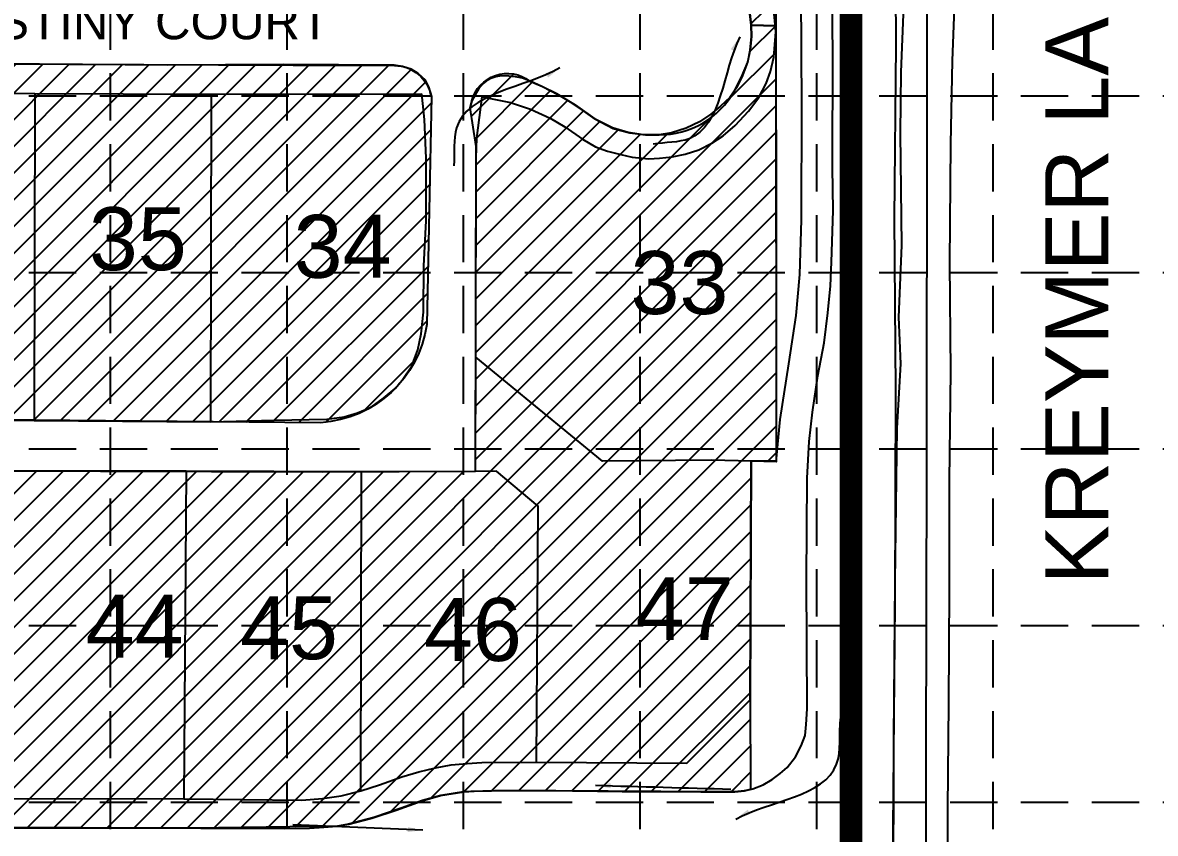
# Model space of a CAD drawing. Header units: inches. Extents: x -1048 to 3444, y -297 to 2513.
# Drawn here: x 1863.7 to 2313.3, y 675.3 to 997.1 of the extents above; entities that cross this region are included whole.
import ezdxf

# ---------------------------------------------------------------- set-up
doc = ezdxf.new("R2010")
doc.units = ezdxf.units.IN
doc.header["$MEASUREMENT"] = 0
doc.linetypes.add('ACAD_ISO02W100', pattern=[15, 12, -3])
doc.linetypes.add('HIDDEN', pattern=[0.375, 0.25, -0.125])
for name, color, linetype in [('1 LIMITS OF DISTURBANCE', 1, 'ACAD_ISO02W100'), ('1 SODDED LOT', 2, 'Continuous'), ('Flow Direction', 5, 'Continuous'), ('GRID', 254, 'HIDDEN'), ('Misc', 1, 'Continuous'), ('Parcel', 3, 'Continuous'), ('ParcelID', 6, 'Continuous'), ('Street Edges', 30, 'Continuous'), ('Street name', 1, 'Continuous')]:
    doc.layers.add(name, color=color, linetype=linetype)
doc.styles.get("Standard").update_dxf_attribs({"font": 'ARIAL.TTF', "height": 6})
doc.dimstyles.get("Standard").update_dxf_attribs({"dimtxt": 0.18, "dimasz": 6, "dimexe": 0.18, "dimexo": 0.0625, "dimgap": 0.09, "dimtad": 0, "dimtih": 1, "dimtoh": 1, "dimdec": 4, "dimzin": 0, "dimdsep": 46, "dimtxsty": 'Standard', "dimcen": 0.09, "dimadec": 0, "dimazin": 0, "dimtfac": 1, "dimtdec": 4, "dimtofl": 0, "dimtmove": 0, "dimatfit": 3, "dimfxl": 0, "dimtolj": 1, "dimtzin": 0, "dimarcsym": 0})

msp = doc.modelspace()

# ---------------------------------------------------------------- hatches: boundary and pattern name
at = {"layer": '1 SODDED LOT'}
h = msp.add_hatch(dxfattribs=at)
h.set_pattern_fill('ANSI31', color=256, scale=60, style=0)
h.set_pattern_definition([(45, (0, 0), (-5.303300858899106, 5.303300858899107), [])])
edge = h.paths.add_edge_path()
edge.add_line((656.0637908414428, 683.3058923743238), (731.9306908349645, 683.6650475024617))
edge.add_arc((731.9075393678228, 703.7052198284186), 20.04018569885226, 270.0661910858384, 359.48992122587)
edge.add_line((751.9469309247652, 703.526813348637), (753.390448052909, 825.4757571303107))
edge.add_line((753.390448052909, 825.4757571303107), (583.5937517564435, 830.0322103635544))
edge.add_line((583.5937517564435, 830.0322103635544), (577.7614472497698, 828.5234527893526))
edge.add_line((577.7614472497698, 828.5234527893526), (566.2416293362348, 826.4475413668379))
edge.add_arc((568.0483286923327, 810.9266795102446), 15.62566207668574, 96.6396096051316, 168.2044832728579)
edge.add_arc((497.9879998657635, 829.1759214855794), 56.7962944932671, 314.1913785358706, 344.6288261930326, ccw=False)
edge.add_line((537.5782669728505, 788.4520977633965), (529.8950550831814, 775.6026184309858))
edge.add_line((529.8950550831814, 775.6026184309858), (529.1114724274539, 773.4306018263414))
edge.add_arc((617.1169586128914, 735.6489500380762), 95.77274565650161, 156.7656593797137, 208.0295755645155)
edge.add_arc((85.70671890976934, 485.7397155468067), 491.6086488101967, 22.30025317059369, 24.63278959228529, ccw=False)
edge.add_arc((557.6236321425891, 683.7000902360369), 20.5402261959267, 213.7597187666038, 291.2762185167073)
edge.add_arc((570.9797341909772, 655.3779001816521), 10.91563047546204, 88.60072613105172, 122.7356841127174, ccw=False)
edge.add_line((571.2462885227687, 666.2902756088924), (586.3763524017359, 671.1495493675866))
edge.add_line((586.3763524017359, 671.1495493675866), (609.1289541982787, 677.1606044923865))
edge.add_line((609.1289541982787, 677.1606044923865), (628.73777648545, 680.5500239192161))
edge.add_line((628.73777648545, 680.5500239192161), (648.786054636339, 682.7529896503092))
edge.add_line((648.786054636339, 682.7529896503092), (656.0637908414428, 683.3058923743238))
h.paths.add_polyline_path([(1838.700703709486, 1508.029251489832), (1838.999046101217, 1662.240138675219), (1923.016795220861, 1661.758498624225), (1953.077022557229, 1661.543215682673), (1961.223436491748, 1661.563989464063), (1973.953634722604, 1661.017320284769), (1980.019806056107, 1660.008360428594), (1978.818571599733, 1507.605497376186)])
edge = h.paths.add_edge_path()
edge.add_line((869.2444708162457, 959.0151663957404), (869.1257950061299, 839.9710121449243))
edge.add_line((869.1257950061299, 839.9710121449243), (1016.728145144869, 839.2581668175599))
edge.add_line((1016.728145144869, 839.2581668175599), (1167.515141915614, 838.4943037344756))
edge.add_line((1167.515141915614, 838.4943037344756), (1311.825960059476, 837.9425292538499))
edge.add_line((1311.825960059476, 837.9425292538499), (1432.075092415462, 837.5169064870906))
edge.add_line((1432.075092415462, 837.5169064870906), (1481.993504488672, 836.9135853866574))
edge.add_line((1481.993504488672, 836.9135853866574), (1499.800013666068, 837.1140812882995))
edge.add_line((1499.800013666068, 837.1140812882995), (1508.712186846578, 837.2532078011336))
edge.add_arc((1507.701210684496, 902.0143698133515), 64.7690526252549, 270.8943626207775, 288.5488823178813)
edge.add_arc((1521.846671387459, 852.8687682741675), 13.85609915251788, 297.7820366515652, 364.3735731690281)
edge.add_line((1535.662422018308, 853.9254225367367), (1535.923809071301, 962.2387269929523))
edge.add_arc((1515.145402506854, 961.2832063282426), 20.80036535972667, 2.632962160070083, 83.91306644764995)
edge.add_line((1517.351017240208, 981.966302391118), (1404.610113313849, 982.7739624722362))
edge.add_line((1404.610113313849, 982.7739624722362), (1350.147530643224, 981.9620009631999))
edge.add_line((1350.147530643224, 981.9620009631999), (1306.347782186755, 978.4785001408181))
edge.add_line((1306.347782186755, 978.4785001408181), (1249.255571659503, 972.6000982324113))
edge.add_line((1249.255571659503, 972.6000982324113), (1224.505604739832, 970.9532930281157))
edge.add_line((1224.505604739832, 970.9532930281157), (1205.369226775665, 970.1486157404561))
edge.add_line((1205.369226775665, 970.1486157404561), (1175.775204191506, 969.6876436980338))
edge.add_line((1175.775204191506, 969.6876436980338), (1071.436922271161, 969.5349289038904))
edge.add_line((1071.436922271161, 969.5349289038904), (869.5721653611035, 970.4414442603975))
edge.add_line((869.5721653611035, 970.4414442603975), (869.2444708162457, 959.0151663957404))
edge = h.paths.add_edge_path()
edge.add_line((1448.518193391323, 821.5470162092552), (1123.968337119426, 823.2987480486727))
edge.add_line((1123.968337119426, 823.2987480486727), (881.4137412742148, 824.3278047402036))
edge.add_line((881.4137412742148, 824.3278047402036), (842.9042397766734, 823.8790670870249))
edge.add_line((842.9042397766734, 823.8790670870249), (791.8789581467099, 822.5520201620493))
edge.add_line((791.8789581467099, 822.5520201620493), (779.8144656469085, 822.9858720540224))
edge.add_line((779.8144656469085, 822.9858720540224), (779.3527787296243, 727.4321047775975))
edge.add_line((779.3527787296243, 727.4321047775975), (778.7818097931358, 716.1922056691856))
edge.add_line((778.7818097931358, 716.1922056691856), (778.9343831390815, 705.0636148225612))
edge.add_arc((801.7332126716998, 705.376187524117), 22.80097212294124, 180.7854778069465, 277.1618384650422)
edge.add_line((804.575864892764, 682.7531095261693), (989.1163364081767, 682.847261436933))
edge.add_line((989.1163364081767, 682.847261436933), (1277.718909636338, 680.9707952394047))
edge.add_line((1277.718909636338, 680.9707952394047), (1402.580847868501, 679.96196231061))
edge.add_line((1402.580847868501, 679.96196231061), (1448.143309509713, 679.8835070859886))
edge.add_line((1448.143309509713, 679.8835070859886), (1448.518193391323, 821.5470162092552))
h.paths.add_polyline_path([(620.3153338560896, 1219.688531170816), (754.6868600682319, 1218.335118608157), (753.4792974848351, 994.8057528221734), (612.0083598441161, 994.7788789735569)])
edge = h.paths.add_edge_path()
edge.add_line((1297.625537133647, 507.9275162178274), (1297.970793384389, 653.1433983708166))
edge.add_line((1297.970793384389, 653.1433983708166), (1699.45468154266, 651.8638928016208))
edge.add_line((1699.45468154266, 651.8638928016208), (1909.242660322807, 650.2514919691512))
edge.add_line((1909.242660322807, 650.2514919691512), (1967.383545734374, 650.0725102586212))
edge.add_arc((1966.958168123896, 511.8917384123229), 138.1814265889242, 70.33335865548742, 89.82362043238538, ccw=False)
edge.add_arc((2055.448009221584, 759.4884106441675), 124.7530977280195, 250.3333586554874, 271.7737141513172)
edge.add_line((2059.309392996216, 634.7950864119466), (2147.405355891035, 634.3135662368131))
edge.add_line((2147.405355891035, 634.3135662368131), (2155.994517648256, 634.2456671393938))
edge.add_line((2155.994517648256, 634.2456671393938), (2160.486636726821, 633.7191371045838))
edge.add_line((2160.486636726821, 633.7191371045838), (2162.347461308435, 598.3026251868614))
edge.add_line((2162.347461308435, 598.3026251868614), (2161.675020146653, 351.3542284075229))
edge.add_line((2161.675020146653, 351.3542284075229), (2151.473680015364, 350.1651374428657))
edge.add_line((2151.473680015364, 350.1651374428657), (2150.21533902362, 353.853047761143))
edge.add_arc((2112.119805515379, 340.1888697692105), 40.4719586068269, 19.73199091280025, 105.9751595761896)
edge.add_line((2100.981089690004, 379.0978461529994), (2090.784184750319, 374.4972010365364))
edge.add_line((2090.784184750319, 374.4972010365364), (2083.746362108426, 369.4852124836989))
edge.add_line((2083.746362108426, 369.4852124836989), (2073.459141791891, 363.5211557475477))
edge.add_line((2073.459141791891, 363.5211557475477), (2062.147543727651, 358.6539983881767))
edge.add_line((2062.147543727651, 358.6539983881767), (2058.293527510659, 357.419911666886))
edge.add_arc((2054.160056440009, 371.9459178820669), 15.10266332986923, 175.732871820476, 285.8840532119411, ccw=False)
edge.add_line((2039.099257899565, 373.0696558317377), (2037.970529184191, 382.1705535576584))
edge.add_line((2037.970529184191, 382.1705535576584), (2037.565081047398, 396.0955379515972))
edge.add_line((2037.565081047398, 396.0955379515972), (2038.086257382498, 504.3333488220851))
edge.add_line((2038.086257382498, 504.3333488220851), (1314.996281849035, 507.6944352368228))
edge.add_line((1314.996281849035, 507.6944352368228), (1297.625537133647, 507.9275162178274))
h.paths.add_polyline_path([(1027.749334576272, 512.8351140511513), (1028.073709614371, 654.637425317278), (1098.004298480726, 654.2886923374399), (1097.232520046129, 508.7692139916699), (1027.698577802796, 509.1990958772203)])
h.paths.add_polyline_path([(677.2973257398226, 510.7931133939792), (677.9022059860254, 656.3226895180751), (748.2418792953322, 655.9330224578007), (747.6943121928034, 510.5674083041267)])
h.paths.add_polyline_path([(676.3388147196001, 372.4395671569137), (676.7477063281349, 498.907908428042), (809.0030263203862, 498.2198774037015), (817.2526066682967, 498.2519265674537), (817.0748822047481, 359.8890511678692), (676.4900382246233, 360.7507752618567)])
h.paths.add_polyline_path([(1586.989337998986, 367.6150573976247), (1587.6754841783, 494.423930729462), (1656.97639980191, 493.988971748664), (1656.576819340964, 355.6966115608566), (1587.019006951516, 355.8512866778865)], flags=17)
edge = h.paths.add_edge_path()
edge.add_line((1446.725039916382, 356.5108507112336), (1236.296120853951, 357.9876366884155))
edge.add_arc((1231.956358623591, 379.1284494167178), 21.58164727330162, 187.979894769891, 281.60045927441627, ccw=False)
edge.add_line((1210.583689808496, 376.132364179367), (1210.796909578761, 474.3274056402415))
edge.add_arc((1225.97362665009, 478.7358901580377), 15.8040335613036, 96.08275667677111, 196.1973562356139, ccw=False)
edge.add_line((1224.298955113649, 494.4509451070935), (1232.138321559876, 495.2382968072206))
edge.add_line((1232.138321559876, 495.2382968072206), (1245.790034150557, 495.80877897353))
edge.add_line((1245.790034150557, 495.80877897353), (1302.488435475505, 495.9603725758061))
edge.add_line((1302.488435475505, 495.9603725758061), (1447.285237673261, 494.9369853073013))
edge.add_line((1447.285237673261, 494.9369853073013), (1446.725039916382, 356.5108507112336))
edge = h.paths.add_edge_path()
edge.add_line((2043.489656822871, 819.0499667874501), (2043.724281213485, 948.0064091000095))
edge.add_line((2043.724281213485, 948.0064091000095), (2041.287832121587, 963.3051708497669))
edge.add_line((2041.287832121587, 963.3051708497669), (2042.013743512578, 966.0924256256358))
edge.add_arc((2056.060333859992, 962.4341378989252), 14.5151565434017, 52.02435994356989, 165.4021964118043, ccw=False)
edge.add_line((2064.991892708224, 973.8760357318915), (2069.985422594087, 971.8289791340349))
edge.add_line((2069.985422594087, 971.8289791340349), (2076.335790537401, 968.4952667245079))
edge.add_line((2076.335790537401, 968.4952667245079), (2082.955231362639, 964.4625511236882))
edge.add_line((2082.955231362639, 964.4625511236882), (2090.881924252244, 958.9060088479118))
edge.add_line((2090.881924252244, 958.9060088479118), (2098.15488091857, 955.144473597019))
edge.add_line((2098.15488091857, 955.144473597019), (2104.743344272016, 953.3491915628083))
edge.add_line((2104.743344272016, 953.3491915628083), (2110.903963148459, 952.5797859840786))
edge.add_line((2110.903963148459, 952.5797859840786), (2116.294511552291, 952.5797859840786))
edge.add_arc((2116.294511552291, 987.10198698882), 34.52220100474142, 270, 330.3393890806672)
edge.add_line((2146.293334900553, 970.0182824745307), (2149.001845807845, 975.5173689557523))
edge.add_line((2149.001845807845, 975.5173689557523), (2151.485952548652, 981.4589665969534))
edge.add_line((2151.485952548652, 981.4589665969534), (2152.440841036603, 986.1359867392912))
edge.add_line((2152.440841036603, 986.1359867392912), (2153.012181868038, 991.6725379525296))
edge.add_line((2153.012181868038, 991.6725379525296), (2152.914662748304, 996.1460088845552))
edge.add_line((2152.914662748304, 996.1460088845552), (2162.61329732692, 995.9064828131941))
edge.add_line((2162.61329732692, 995.9064828131941), (2162.812082063643, 823.1005297883703))
edge.add_line((2162.812082063643, 823.1005297883703), (2152.889125961865, 823.0031200748226))
edge.add_line((2152.889125961865, 823.0031200748226), (2152.410290555306, 728.8375998756737))
edge.add_line((2152.410290555306, 728.8375998756737), (2152.559365333962, 692.7319004841374))
edge.add_line((2152.559365333962, 692.7319004841374), (2150.034336374973, 692.1606920111462))
edge.add_line((2150.034336374973, 692.1606920111462), (2146.40756174518, 691.7911006316644))
edge.add_line((2146.40756174518, 691.7911006316644), (2142.218743657653, 691.7952257715542))
edge.add_line((2142.218743657653, 691.7952257715542), (2116.958564416909, 691.889878340321))
edge.add_line((2116.958564416909, 691.889878340321), (2075.281344394447, 692.2435755910674))
edge.add_line((2075.281344394447, 692.2435755910674), (2050.956412078836, 692.1872127822953))
edge.add_line((2050.956412078836, 692.1872127822953), (2041.563860816426, 691.9573261403848))
edge.add_line((2041.563860816426, 691.9573261403848), (2038.731109448683, 691.769311431226))
edge.add_line((2038.731109448683, 691.769311431226), (2029.664544769146, 690.2968973971747))
edge.add_line((2029.664544769146, 690.2968973971747), (2022.371478227848, 688.3191854585784))
edge.add_line((2022.371478227848, 688.3191854585784), (2013.953994197796, 685.296917584903))
edge.add_line((2013.953994197796, 685.296917584903), (2003.055419908183, 681.564279467796))
edge.add_line((2003.055419908183, 681.564279467796), (1993.054930596662, 678.9213693304328))
edge.add_line((1993.054930596662, 678.9213693304328), (1988.701845133155, 678.2168518495791))
edge.add_line((1988.701845133155, 678.2168518495791), (1931.995207023801, 677.3835665405013))
edge.add_line((1931.995207023801, 677.3835665405013), (1842.059906811039, 677.5823912316246))
edge.add_line((1842.059906811039, 677.5823912316246), (1766.912651089939, 677.9313287055766))
edge.add_line((1766.912651089939, 677.9313287055766), (1648.436584163173, 678.7307747948098))
edge.add_line((1648.436584163173, 678.7307747948098), (1648.027414263343, 682.5757173824932))
edge.add_line((1648.027414263343, 682.5757173824932), (1648.354750183207, 687.6477670745908))
edge.add_line((1648.354750183207, 687.6477670745908), (1648.354750183207, 693.9469308649568))
edge.add_arc((1229.556755492541, 696.2375342901228), 418.8042588381526, 359.686625528818, 361.1752304559852)
edge.add_line((1648.272916203241, 704.8272945117988), (1649.642068594358, 774.1283212241342))
edge.add_line((1649.642068594358, 774.1283212241342), (1648.732499494967, 810.7785215476006))
edge.add_line((1648.732499494967, 810.7785215476006), (1649.000303349052, 819.6129023935819))
edge.add_line((1649.000303349052, 819.6129023935819), (1652.19909239367, 820.1037390607089))
edge.add_line((1652.19909239367, 820.1037390607089), (1732.27952082794, 819.6895115521738))
edge.add_line((1732.27952082794, 819.6895115521738), (1850.260259286926, 819.196497397521))
edge.add_line((1850.260259286926, 819.196497397521), (1982.82399038228, 818.8593712215406))
edge.add_line((1982.82399038228, 818.8593712215406), (2043.489656822871, 819.0499667874501))
edge = h.paths.add_edge_path()
edge.add_line((2068.292253764646, 1042.441671138765), (2068.340834263983, 1147.577828110159))
edge.add_line((2068.340834263983, 1147.577828110159), (2089.430390721885, 1160.125798500058))
edge.add_line((2089.430390721885, 1160.125798500058), (2162.778156980041, 1160.580783801001))
edge.add_line((2162.778156980041, 1160.580783801001), (2162.599688726596, 995.8831775357021))
edge.add_line((2162.599688726596, 995.8831775357021), (2152.912376283068, 996.1655627527807))
edge.add_line((2152.912376283068, 996.1655627527807), (2152.347357665751, 1000.651070631456))
edge.add_line((2152.347357665751, 1000.651070631456), (2151.259096630289, 1005.296126228295))
edge.add_arc((2112.80670110898, 993.5469514000739), 40.20733553061252, 16.99059400250163, 116.9479110946722)
edge.add_arc((2074.927675430784, 1062.426671130497), 38.44411549128857, 283.15202845617523, 300.75285058617936, ccw=False)
edge.add_arc((2083.832048752972, 1040.575745316308), 15.58558139984242, 199.7461003506176, 269.4229493056755, ccw=False)
edge.add_line((2069.162914933788, 1035.310115195802), (2068.292253764646, 1042.441671138765))
edge = h.paths.add_edge_path()
edge.add_line((2158.817930320636, 1505.955652966263), (2088.541589343609, 1506.024207855152))
edge.add_line((2088.541589343609, 1506.024207855152), (2074.375780195731, 1495.508337786692))
edge.add_line((2074.375780195731, 1495.508337786692), (2070.005683981817, 1492.855520262074))
edge.add_line((2070.005683981817, 1492.855520262074), (2069.739214364532, 1376.951182742964))
edge.add_arc((2086.4617016343, 1376.91273694466), 16.72253146407395, 179.8682744937227, 280.0822585384968)
edge.add_line((2089.389179252077, 1360.448444267343), (2098.739348264286, 1365.395721010334))
edge.add_line((2098.739348264286, 1365.395721010334), (2104.9016888766, 1366.984612071196))
edge.add_line((2104.9016888766, 1366.984612071196), (2111.461598962362, 1367.33218155004))
edge.add_line((2111.461598962362, 1367.33218155004), (2116.381521196268, 1367.183225216684))
edge.add_line((2116.381521196268, 1367.183225216684), (2124.165089626387, 1365.644167255983))
edge.add_line((2124.165089626387, 1365.644167255983), (2129.689726819852, 1363.697256361891))
edge.add_line((2129.689726819852, 1363.697256361891), (2134.42206248714, 1361.450825054259))
edge.add_line((2134.42206248714, 1361.450825054259), (2142.471632222387, 1354.417948098656))
edge.add_line((2142.471632222387, 1354.417948098656), (2149.075715163655, 1345.363329506224))
edge.add_line((2149.075715163655, 1345.363329506224), (2153.017209336782, 1331.702290601484))
edge.add_line((2153.017209336782, 1331.702290601484), (2162.601741035753, 1331.856740069837))
edge.add_line((2162.601741035753, 1331.856740069837), (2158.817930320636, 1505.955652966263))
edge = h.paths.add_edge_path()
edge.add_line((1868.182358923759, 839.3107147533756), (1724.959457468183, 839.8868169820635))
edge.add_line((1724.959457468183, 839.8868169820635), (1600.26751654898, 839.8868169820635))
edge.add_line((1600.26751654898, 839.8868169820635), (1574.07518950767, 842.6980187238514))
edge.add_arc((1575.490980230497, 855.8891224013682), 13.26686397012651, 188.002061137504, 263.8739406488953, ccw=False)
edge.add_line((1562.353294898427, 854.0422591911283), (1563.211490699861, 957.8803368865456))
edge.add_arc((1587.52773254341, 957.679369215341), 24.31707230319499, 94.01397898603858, 179.5264754606833, ccw=False)
edge.add_line((1585.825540967391, 981.9367917749896), (1971.085994099169, 980.2534949486007))
edge.add_line((1971.085994099169, 980.2534949486007), (1994.558529419761, 980.2415355686835))
edge.add_line((1994.558529419761, 980.2415355686835), (2011.26004228903, 980.0855841263201))
edge.add_arc((2011.119442371456, 965.0281322861676), 15.05810825619647, 10.589320363745685, 89.46501255016238, ccw=False)
edge.add_line((2025.921105316733, 967.7953327324194), (2024.071258523032, 877.2504654425566))
edge.add_arc((1979.074942495696, 883.67925140332), 45.45324790332614, 273.77228254587374, 351.8689732032864, ccw=False)
edge.add_line((1982.065366009738, 838.324481949955), (1868.182358923759, 839.3107147533756))
edge = h.paths.add_edge_path()
edge.add_line((2049.595372985857, 1018.821098980393), (1487.257608610134, 1020.958295173462))
edge.add_line((1487.257608610134, 1020.958295173462), (1487.548829902302, 1151.198022670568))
edge.add_line((1487.548829902302, 1151.198022670568), (1767.394943742125, 1149.41676611198))
edge.add_line((1767.394943742125, 1149.41676611198), (1886.360707953747, 1148.839768340103))
edge.add_line((1886.360707953747, 1148.839768340103), (1977.093034135918, 1148.53178610115))
edge.add_line((1977.093034135918, 1148.53178610115), (1996.859126664493, 1147.670936395789))
edge.add_line((1996.859126664493, 1147.670936395789), (2004.810295751238, 1147.701864367674))
edge.add_line((2004.810295751238, 1147.701864367674), (2009.479974006708, 1147.760166344769))
edge.add_line((2009.479974006708, 1147.760166344769), (2015.651308967213, 1147.223023770587))
edge.add_arc((2012.308796219759, 1108.820248109574), 38.54796453688611, 7.631787645756901, 85.02560826959808, ccw=False)
edge.add_line((2050.515303348682, 1113.939660472779), (2051.20562301575, 1105.770931537409))
edge.add_line((2051.20562301575, 1105.770931537409), (2051.675739551858, 1085.782894101507))
edge.add_line((2051.675739551858, 1085.782894101507), (2051.938021907505, 1057.298380077421))
edge.add_line((2051.938021907505, 1057.298380077421), (2051.876287346113, 1049.533378935553))
edge.add_line((2051.876287346113, 1049.533378935553), (2051.707722517398, 1042.881319381146))
edge.add_line((2051.707722517398, 1042.881319381146), (2051.378058306704, 1036.312495982718))
edge.add_line((2051.378058306704, 1036.312495982718), (2050.669130118342, 1026.31262097643))
edge.add_line((2050.669130118342, 1026.31262097643), (2049.595372985857, 1018.821098980393))
edge = h.paths.add_edge_path()
edge.add_line((2071.741510539196, 1164.657648975913), (1882.744539216919, 1165.158201206705))
edge.add_line((1882.744539216919, 1165.158201206705), (1609.831180809195, 1166.262977132641))
edge.add_line((1609.831180809195, 1166.262977132641), (1475.022457650799, 1166.843063470795))
edge.add_line((1475.022457650799, 1166.843063470795), (1432.584795102715, 1167.386714599024))
edge.add_line((1432.584795102715, 1167.386714599024), (1430.11235484417, 1167.467814144087))
edge.add_arc((1432.238294310008, 1232.280240878308), 64.84728427460293, 260.6932307122014, 268.12129081273906, ccw=False)
edge.add_arc((1418.261360735611, 1146.991379995298), 21.57924210974577, 80.69323071220127, 89.09124122292074)
edge.add_arc((1418.87975232632, 1185.976705892699), 17.4109879932684, 188.0028714331619, 269.0912412229204, ccw=False)
edge.add_line((1401.63832833105, 1183.552700629288), (1401.788684081193, 1291.488001241257))
edge.add_line((1401.788684081193, 1291.488001241257), (1401.786700641469, 1294.2569009075))
edge.add_arc((1424.506059033936, 1294.273175414843), 22.71936422140752, 91.0080109067859, 180.0410425509729, ccw=False)
edge.add_line((1424.106375396717, 1316.989023706622), (1498.781889263048, 1316.76038518396))
edge.add_line((1498.781889263048, 1316.76038518396), (1599.011654856891, 1315.842523929878))
edge.add_line((1599.011654856891, 1315.842523929878), (1940.511904361685, 1314.410141381552))
edge.add_line((1940.511904361685, 1314.410141381552), (2036.470842144992, 1313.851054473465))
edge.add_line((2036.470842144992, 1313.851054473465), (2050.86226756141, 1312.299240310953))
edge.add_line((2050.86226756141, 1312.299240310953), (2055.866816556847, 1311.291993974424))
edge.add_line((2055.866816556847, 1311.291993974424), (2063.600578611689, 1308.631038994367))
edge.add_line((2063.600578611689, 1308.631038994367), (2069.746624715721, 1306.021256903496))
edge.add_line((2069.746624715721, 1306.021256903496), (2073.29078357148, 1304.151256950888))
edge.add_line((2073.29078357148, 1304.151256950888), (2071.741510539196, 1164.657648975913))
edge = h.paths.add_edge_path()
edge.add_line((940.2234453152905, 1142.93499374249), (1138.088003745961, 1141.764159166162))
edge.add_line((1138.088003745961, 1141.764159166162), (1196.172609055377, 1142.203807408543))
edge.add_line((1196.172609055377, 1142.203807408543), (1231.960679739648, 1144.386718613408))
edge.add_line((1231.960679739648, 1144.386718613408), (1267.387915907018, 1147.792539878496))
edge.add_line((1267.387915907018, 1147.792539878496), (1298.717048806433, 1150.907598719348))
edge.add_line((1298.717048806433, 1150.907598719348), (1334.275894463783, 1153.683232588316))
edge.add_line((1334.275894463783, 1153.683232588316), (1346.551568198578, 1153.785691191027))
edge.add_line((1346.551568198578, 1153.785691191027), (1357.174926452682, 1152.969809036215))
edge.add_line((1357.174926452682, 1152.969809036215), (1362.483107012444, 1152.35258938754))
edge.add_line((1362.483107012444, 1152.35258938754), (1365.832268950397, 1151.514431477329))
edge.add_arc((1361.357199527369, 1139.779002595523), 12.5597188416314, 11.197341708872273, 69.12665747080808, ccw=False)
edge.add_line((1373.677833645759, 1142.217959811547), (1374.208596606188, 1137.295053125747))
edge.add_line((1374.208596606188, 1137.295053125747), (1374.103419205299, 1040.876318055592))
edge.add_line((1374.103419205299, 1040.876318055592), (1373.953256289573, 1034.384433804734))
edge.add_arc((1352.555852511634, 1030.354512234368), 21.7735885030339, -91.65739022481802, 10.665972826168115, ccw=False)
edge.add_line((1351.926097571866, 1008.590032800775), (1329.478587371666, 1007.414325623313))
edge.add_line((1329.478587371666, 1007.414325623313), (1303.698719375616, 1005.370096685449))
edge.add_line((1303.698719375616, 1005.370096685449), (1268.292088943152, 1001.737681838838))
edge.add_line((1268.292088943152, 1001.737681838838), (1226.194806689824, 997.8880660369168))
edge.add_line((1226.194806689824, 997.8880660369168), (1184.065403732087, 996.7931692921502))
edge.add_line((1184.065403732087, 996.7931692921502), (1144.908033687116, 996.1462204301897))
edge.add_line((1144.908033687116, 996.1462204301897), (1064.568862786151, 996.4907224973213))
edge.add_line((1064.568862786151, 996.4907224973213), (962.710624309957, 997.1827517341699))
edge.add_line((962.710624309957, 997.1827517341699), (832.3031814455717, 997.9035018167742))
edge.add_line((832.3031814455717, 997.9035018167742), (805.1203328707252, 997.9928304870518))
edge.add_arc((801.4401392240702, 1018.294568199747), 20.63260476604761, 182.8021267807131, 280.27470693080835, ccw=False)
edge.add_line((780.8322043810931, 1017.285905253297), (780.9838548766111, 1125.898913462602))
edge.add_arc((796.5559907783081, 1126.576572628207), 15.58687391639677, 86.63887699875761, 182.4917922910517, ccw=False)
edge.add_line((797.4698339626048, 1142.136634617806), (812.0006648890248, 1143.391290626372))
edge.add_line((812.0006648890248, 1143.391290626372), (841.8078521479001, 1143.608674921235))
edge.add_line((841.8078521479001, 1143.608674921235), (897.2751296817514, 1143.111302926494))
edge.add_line((897.2751296817514, 1143.111302926494), (940.2234453152905, 1142.93499374249))
edge = h.paths.add_edge_path()
edge.add_line((1288.498050552051, 1300.69878987321), (1288.344485486243, 1162.418988444619))
edge.add_line((1288.344485486243, 1162.418988444619), (1288.337088908942, 1162.229640997958))
edge.add_line((1288.337088908942, 1162.229640997958), (1262.994335215824, 1159.342459115482))
edge.add_line((1262.994335215824, 1159.342459115482), (1246.135455687943, 1157.645757347334))
edge.add_line((1246.135455687943, 1157.645757347334), (1222.734186458527, 1155.599081531621))
edge.add_line((1222.734186458527, 1155.599081531621), (1186.670211044397, 1153.962635011936))
edge.add_line((1186.670211044397, 1153.962635011936), (1153.391770113483, 1153.811499758536))
edge.add_line((1153.391770113483, 1153.811499758536), (1089.226131446527, 1154.201794404195))
edge.add_line((1089.226131446527, 1154.201794404195), (879.7433544538198, 1154.730129628427))
edge.add_line((879.7433544538198, 1154.730129628427), (843.9909994584559, 1155.344860090127))
edge.add_line((843.9909994584559, 1155.344860090127), (810.5609218059108, 1155.767655196893))
edge.add_line((810.5609218059108, 1155.767655196893), (804.868739051366, 1156.130949567962))
edge.add_line((804.868739051366, 1156.130949567962), (796.5347523241144, 1157.172473348935))
edge.add_arc((796.073838988833, 1171.902645809616), 14.73738178320819, 184.8794647574212, 271.79222444461004, ccw=False)
edge.add_line((781.3898677427696, 1170.649086768797), (781.5407469006186, 1282.285963547086))
edge.add_arc((802.954730504739, 1283.999609133887), 21.48244108556333, 80.04916695881133, 184.5753220743972, ccw=False)
edge.add_line((806.6669613167105, 1305.15887701804), (1101.41310134925, 1303.464184933428))
edge.add_line((1101.41310134925, 1303.464184933428), (1197.368278861415, 1304.135962201453))
edge.add_line((1197.368278861415, 1304.135962201453), (1215.79096287233, 1305.354415700294))
edge.add_line((1215.79096287233, 1305.354415700294), (1261.55364173451, 1309.778504829513))
edge.add_line((1261.55364173451, 1309.778504829513), (1288.472527539499, 1312.557692665155))
edge.add_line((1288.472527539499, 1312.557692665155), (1288.498050552051, 1300.69878987321))
edge = h.paths.add_edge_path()
edge.add_line((2041.99724239599, 1340.873350963121), (1705.932581905414, 1342.294324150183))
edge.add_line((1705.932581905414, 1342.294324150183), (1703.512041652964, 1342.331126039208))
edge.add_line((1703.512041652964, 1342.331126039208), (1697.638677189239, 1342.71383324808))
edge.add_arc((1701.708564307486, 1362.065350649352), 19.77486300551773, 184.6103284682398, 258.1230134144049, ccw=False)
edge.add_line((1681.997684747079, 1360.475874684724), (1682.364028818769, 1480.345254355912))
edge.add_arc((1696.87299192508, 1480.506222981519), 14.50985600613316, 97.07169681400609, 180.6356377392802, ccw=False)
edge.add_line((1695.08666518568, 1494.905700683812), (1715.918388253427, 1496.522508717017))
edge.add_line((1715.918388253427, 1496.522508717017), (1839.923342786209, 1495.948754644881))
edge.add_line((1839.923342786209, 1495.948754644881), (1965.039657162901, 1495.417210978514))
edge.add_line((1965.039657162901, 1495.417210978514), (1974.198823684523, 1495.221622935611))
edge.add_line((1974.198823684523, 1495.221622935611), (1982.541308900032, 1494.806591553661))
edge.add_line((1982.541308900032, 1494.806591553661), (1990.434806722045, 1493.943661649552))
edge.add_line((1990.434806722045, 1493.943661649552), (1998.241570377819, 1493.367559420864))
edge.add_line((1998.241570377819, 1493.367559420864), (2008.209277838354, 1493.52196658009))
edge.add_line((2008.209277838354, 1493.52196658009), (2019.104215821808, 1492.904352046229))
edge.add_arc((2011.786740314288, 1449.273516391883), 44.24019967969956, 9.480960426688114, 80.47933557964052, ccw=False)
edge.add_line((2055.422636249899, 1456.560755484724), (2055.722865664144, 1445.971754090131))
edge.add_line((2055.722865664144, 1445.971754090131), (2055.6618197971, 1434.625863566899))
edge.add_line((2055.6618197971, 1434.625863566899), (2057.006591929568, 1417.935265515585))
edge.add_line((2057.006591929568, 1417.935265515585), (2057.637656334899, 1409.921818128068))
edge.add_line((2057.637656334899, 1409.921818128068), (2057.706470674191, 1381.275781959887))
edge.add_line((2057.706470674191, 1381.275781959887), (2056.503776185798, 1362.767485088541))
edge.add_line((2056.503776185798, 1362.767485088541), (2055.634340892599, 1355.231517354521))
edge.add_line((2055.634340892599, 1355.231517354521), (2054.785717942608, 1350.733359046853))
edge.add_arc((2041.235736570545, 1355.195522983521), 14.26579483172753, 284.4809932935034, 341.77269434197507, ccw=False)
edge.add_line((2044.803024493051, 1341.382943244063), (2041.99724239599, 1340.873350963121))
h.paths.add_polyline_path([(868.628213339407, 1343.473810942995), (1164.953997824994, 1342.064585590217), (1192.918707319695, 1342.309675311786), (1218.736425957133, 1344.406148970055), (1291.016743523036, 1351.174431696511), (1358.553279321579, 1355.07204720309), (1428.893420943043, 1355.669388613565), (1501.999799832081, 1354.677831911657), (1568.508982723335, 1354.677831911657), (1568.732422717732, 1493.934283126387), (1487.723441467395, 1493.840645976669), (1427.98960602797, 1494.273122822013), (1359.398431252053, 1493.848127640638), (1318.624612928055, 1492.39908939929), (1281.813280180924, 1489.989415376397), (1253.522487686139, 1488.174558319398), (868.9455085996033, 1489.767341819951)])
edge = h.paths.add_edge_path()
edge.add_line((622.1648984988333, 1333.327234569222), (629.9342499681115, 1711.548991679882))
edge.add_line((629.9342499681115, 1711.548991679882), (757.1742736270407, 1709.902956498024))
edge.add_line((757.1742736270407, 1709.902956498024), (756.3771374451426, 1675.52645051685))
edge.add_line((756.3771374451426, 1675.52645051685), (756.1870248378964, 1672.77197691225))
edge.add_line((756.1870248378964, 1672.77197691225), (755.8633107592359, 1502.741277485998))
edge.add_line((755.8633107592359, 1502.741277485998), (755.0257951218991, 1427.422850191479))
edge.add_line((755.0257951218991, 1427.422850191479), (755.3398729086111, 1360.331367704193))
edge.add_line((755.3398729086111, 1360.331367704193), (755.2006303745038, 1357.112801503966))
edge.add_arc((734.1773378151199, 1353.450183762021), 21.33995311056372, -102.43589832077572, 9.882717581487896, ccw=False)
edge.add_line((729.581838386548, 1332.610918329596), (622.1648984988333, 1333.327234569222))
h.paths.add_polyline_path([(1938.167071654963, 488.4260981526741), (1937.161378751774, 353.7069499691461), (2014.599796138675, 354.7123168510216), (2021.974888068953, 360.4093935170267), (2024.99196677852, 378.8411150221627), (2023.651042907601, 434.1362865314277), (2019.963502262575, 463.9621683624318), (2010.577024525919, 478.3724293339255), (1994.821158402401, 487.7558489021867), (1979.400523246612, 489.4314650345495), (1951.576321004375, 491.4421987982996), (1938.167071654963, 491.7773164296868)], flags=17)
h.paths.add_polyline_path([(483.0251708560954, 851.2189515188065), (500.360184875688, 861.6165782036478), (514.2281875791796, 863.3495159844542), (526.9405340309386, 862.1942217992973), (539.0750417166073, 855.2624706760707), (555.832216970106, 841.9766190191231), (730.3379921372943, 842.5542626147735), (748.2508342827514, 845.4424945807368), (752.8735124908089, 850.0636643275066), (752.8735124908089, 994.4751157546916), (607.2594202627879, 996.208053535498), (595.0495265742502, 996.7588197403511), (388.7628959178874, 948.8142194611255), (483.5276236193204, 852.9250119088165)])

# ---------------------------------------------------------------- linework, layer by layer
at = {"layer": '1 LIMITS OF DISTURBANCE', "ltscale": 2.5, "const_width": 9}
msp.add_lwpolyline([(1411.91207778613, 1713.295274508896), (1411.91207778613, 2269.120233517357), (1392.772821079587, 2269.120233517357), (1392.772821079587, 2310.488179948323), (1494.196410778615, 2310.488179948323), (1494.196410778615, 2265.304260522973), (1467.496281846452, 2265.304260522973), (1467.496281846452, 2059.758856234853), (2168.79618857859, 1892.945166030891), (2192.642712478138, 1886.834924209206), (2192.398707900998, 190.751923758573), (540.2099114955709, 195.8469506357178), (342.9908263385278, 197.1407132262884), (338.227187705008, 562.8573730346552), (340.0285452385051, 577.622539692582), (324.7715326042089, 575.942197675191), (323.4556872855082, 951.3685391398812), (597.8566740207971, 1012.684238659218), (616.1642161682466, 1725.519102728791)], close=True, dxfattribs=at)
at = {"layer": '1 SODDED LOT'}
for points in [[(2068.292253764646, 1042.441671138765), (2068.340834263983, 1147.577828110159), (2089.430390721885, 1160.125798500058), (2162.778156980041, 1160.580783801001), (2162.599688726596, 995.8831775357021), (2152.912376283068, 996.1655627527807), (2152.347357665751, 1000.651070631456), (2151.259096630289, 1005.296126228295, 0.4660809421175431), (2094.585529623546, 1029.388529771703, -0.07694941494217739), (2083.675082243366, 1024.990954362112, -0.3137492902662752), (2069.162914933788, 1035.310115195802)], [(1868.182358923759, 839.3107147533756), (1724.959457468183, 839.8868169820635), (1600.26751654898, 839.8868169820635), (1574.07518950767, 842.6980187238514, -0.3437024229082764), (1562.353294898427, 854.0422591911283), (1563.211490699861, 957.8803368865456, -0.3914553357178207), (1585.825540967391, 981.9367917749896), (1971.085994099169, 980.2534949486007), (1994.558529419761, 980.2415355686835), (2011.26004228903, 980.0855841263201, -0.3584244918589737), (2025.921105316733, 967.7953327324194), (2024.071258523032, 877.2504654425566, -0.3545934414005623), (1982.065366009738, 838.324481949955)]]:
    msp.add_lwpolyline(points, format="xyb", close=True, dxfattribs=at)
msp.add_lwpolyline([(1850.260259286926, 819.196497397521), (1982.82399038228, 818.8593712215406), (2043.489656822871, 819.0499667874501), (2043.724281213485, 948.0064091000095), (2041.287832121587, 963.3051708497669), (2042.013743512578, 966.0924256256358, -0.5394458677101795), (2064.991892708224, 973.8760357318915), (2069.985422594087, 971.8289791340349), (2076.335790537401, 968.4952667245079), (2082.955231362639, 964.4625511236882), (2090.881924252244, 958.9060088479118), (2098.15488091857, 955.144473597019), (2104.743344272016, 953.3491915628083), (2110.903963148459, 952.5797859840786), (2116.294511552291, 952.5797859840786, 0.2695370091252499), (2146.293334900553, 970.0182824745307), (2149.001845807845, 975.5173689557523), (2151.485952548652, 981.4589665969534), (2152.440841036603, 986.1359867392912), (2153.012181868038, 991.6725379525296), (2152.914662748304, 996.1460088845552), (2162.61329732692, 995.9064828131941), (2162.812082063643, 823.1005297883703), (2152.889125961865, 823.0031200748226), (2152.410290555306, 728.8375998756737), (2152.559365333962, 692.7319004841374), (2150.034336374973, 692.1606920111462), (2146.40756174518, 691.7911006316644), (2142.218743657653, 691.7952257715542), (2116.958564416909, 691.889878340321), (2075.281344394447, 692.2435755910674), (2050.956412078836, 692.1872127822953), (2041.563860816426, 691.9573261403848), (2038.731109448683, 691.769311431226), (2029.664544769146, 690.2968973971747), (2022.371478227848, 688.3191854585784), (2013.953994197796, 685.296917584903), (2003.055419908183, 681.564279467796), (1993.054930596662, 678.9213693304328), (1988.701845133155, 678.2168518495791), (1931.995207023801, 677.3835665405013), (1842.059906811039, 677.5823912316246)], format="xyb", dxfattribs=at)
at = {"layer": 'GRID', "color": 252, "linetype": 'HIDDEN', "ltscale": 75}
for p, q in [((1898.460497325327, 2439.502363304324), (1898.460497325327, -13.25711087027798)), ((1968.53049732533, 2439.502363304324), (1968.53049732533, -13.25711087027798)), ((2038.600497325334, 2439.502363304324), (2038.600497325334, -13.25711087027798)), ((2108.670497325338, 2439.502363304324), (2108.670497325338, -13.25711087027798)), ((2178.740497325341, 2439.502363304324), (2178.740497325341, -13.25711087027798)), ((2248.810497325345, 2439.502363304324), (2248.810497325345, -13.25711087027798)), ((-974.4095026748279, 968.032363304245), (3369.930497325405, 968.032363304245)), ((-974.4095026748279, 897.9623633042412), (3369.930497325405, 897.9623633042412)), ((-974.4095026748279, 827.8923633042372), (3369.930497325405, 827.8923633042372)), ((-974.4095026748279, 757.8223633042334), (3369.930497325405, 757.8223633042334)), ((-974.4095026748279, 687.7523633042296), (3369.930497325405, 687.7523633042296))]:
    msp.add_line(p, q, dxfattribs=at)
at = {"layer": 'Misc', "color": 7}
msp.add_lwpolyline([(2222.419765478095, 191.4034206250863), (2222.310878056111, 662.8570472528172), (2222.288500412595, 704.356628601251), (2222.604130988, 821.7970006096675), (2223.026492559773, 1266.898561215412), (2223.027835082414, 1365.350442288156), (2214.29165869705, 1633.970268904833), (2214.064296900942, 1674.322173532179), (2211.314966677744, 1759.731684551663), (2208.088233250659, 1864.700273693877), (2196.723222283385, 2266.198032022367), (1460.956951491916, 2269.477966802302)], dxfattribs=at)
at = {"layer": 'Parcel', "color": 7}
for points in [[(2158.919604004952, 1506.001160403443), (2162.947323191036, 1325.479847942222), (2162.797184700567, 1160.556791666104), (2162.477412419254, 1091.887581190114), (2162.67744900764, 993.5223351940131), (2162.790314458005, 915.7538142800322), (2162.788962125776, 822.8055611485288), (2152.937173990902, 823.0576267382967)], [(2043.502162223996, 818.9295198882264), (2043.600084579127, 864.3148929724218), (2043.770699961953, 943.3922680324958), (2044.000467563992, 951.3132928096293), (2046.068385855053, 967.7293242385322), (2057.303029757792, 965.484568100218), (2065.343605162068, 962.8064004936714), (2073.151134430076, 959.1967015090113), (2078.861110270807, 955.7034404003125), (2085.863431969801, 950.9323415500885), (2091.072222390992, 947.8294517404629), (2095.880329032483, 946.1278734123762), (2101.189275591365, 944.7265676049219), (2105.596708324647, 943.7256365064786), (2112.314780468665, 943.1220728525732), (2116.533914529917, 943.3801926038213), (2121.527990171797, 943.8103902978746), (2126.608174821074, 944.9289054372302), (2132.032775756968, 946.6496962134433), (2137.199069413646, 949.2308880518476), (2141.762619761512, 952.2422775843052), (2146.584487260085, 956.2861404476735), (2151.836880052671, 961.9647579528946), (2155.883805970614, 967.4712918412279), (2158.811374021312, 972.9778314036439), (2160.601736550821, 977.7520793704398), (2161.873105492803, 983.3686167235783), (2162.67744900764, 993.5223351940131), (2161.791606471241, 1003.517532681321)], [(1574.082093884737, 842.663420146333), (1574.516557267694, 949.2880657954302), (1574.969184827851, 953.057047663674), (1576.327037893852, 957.7305863151114), (1578.741012062063, 962.2533645570038), (1582.211107332483, 966.0223464252467), (1586.13382029157, 968.5852563652852), (1590.056523379168, 969.9420887030356), (1594.582729880307, 970.5451246671382), (1659.005692641029, 970.2436095221292), (1729.276289170735, 969.8821760510073), (1798.902593290159, 969.3893024260606), (1868.476173781413, 969.055881907213), (1938.634916457764, 968.7816307354014), (2022.159770082322, 968.918719598214)], [(1868.476173781413, 969.055881907213), (1868.21020468861, 839.2015398278472)], [(1938.452489604417, 838.6928350131448), (1938.634916457764, 968.7816307354014)], [(2014.340296697917, 855.2330194036404), (2018.160147293236, 860.8312352223629), (2020.579395876317, 867.1928459128885), (2021.85267940809, 873.5544566034141), (2022.793153853594, 882.1520350067503), (2022.920482206771, 900.6007065767535), (2023.811780679012, 918.4132119703972), (2023.815038673627, 943.345048140668), (2023.178396907741, 958.740145898244), (2022.159770082322, 968.918719598214)], [(2152.937173990902, 823.0576267382967), (2137.243218781092, 823.4591686737904), (2093.824778795219, 823.0866574679821), (2043.600084579127, 864.3148929724218)], [(1574.082093884737, 842.663420146333), (1598.719345344029, 840.1778867079111), (1659.009542709484, 839.8228096917383), (1728.412874266527, 839.8338471499292), (1798.570895594337, 839.3249210185841), (1868.21020468861, 839.2015398278472), (1938.452489604417, 838.6928350131448), (1963.53621467119, 839.3289955147184), (1984.418094210403, 839.7106929506199), (1991.293835154689, 840.6013165178665), (1996.641625988137, 842.2553349569162), (2001.989426694296, 844.5455138975394), (2006.955242340922, 848.1080138413117), (2011.539072928015, 851.924982525541), (2014.340296697917, 855.2330194036404)], [(1787.978172345338, 689.7006390087126), (1857.58430957981, 689.1884993541971), (1927.611013937059, 689.0175356836917), (1974.558994162684, 688.553762968193), (1982.779851392397, 689.166791302845), (1990.141799978373, 690.1476423121112), (1997.908875712665, 692.1903665400841), (2005.329941946204, 694.5953757902626), (2014.154995550878, 697.7018512727491), (2020.974352911073, 699.7060275391723), (2027.593140646819, 701.3093651480158), (2033.810789133669, 702.511869773105), (2040.128727368265, 703.1131249225618), (2045.945236606218, 703.4137524972903), (2067.685418349733, 703.6161264585135), (2127.354807590233, 703.2152934747583), (2152.523566116408, 728.3588737436367), (2152.937173990902, 823.0576267382967)], [(2043.502162223996, 818.9295198882264), (1998.153217016925, 818.7716303256339), (1928.60048172501, 819.0458359707645), (1858.03235785687, 819.0458359707645), (1788.167368462893, 819.3344158480786), (1718.501215467535, 819.8006675909428), (1648.959942393038, 820.1496215133429), (1598.806649726996, 820.6158732562071), (1574.0570048297, 820.5281364751518)], [(1928.60048172501, 819.0458359707645), (1927.611013937059, 689.0175356836917)], [(1997.908875712665, 692.1903665400841), (1998.153217016925, 818.7716303256339)], [(2067.685418349733, 703.6161264585135), (2068.331082956018, 805.2441901626671), (2051.841039893741, 819.0270949504047), (2043.502162223996, 818.9295198882264)]]:
    msp.add_lwpolyline(points, dxfattribs=at)
at = {"layer": 'Street Edges', "color": 7}
for points in [[(2162.788962125776, 822.8055611485288), (2164.375923071146, 839.589180140405), (2167.765506469006, 861.6854360227235), (2170.670863667172, 880.8785355232094), (2172.155752938172, 897.1017457409716), (2172.84948177045, 918.8684281333353), (2172.988225562607, 964.0654910619514), (2172.571707912924, 1030.752437547443), (2173.125261586993, 1106.577104661704), (2173.125261586993, 1173.250461716226), (2172.985096300274, 1231.572719091059), (2172.984385552993, 1294.902871860024), (2173.12384009243, 1355.326004196012), (2171.319854906702, 1410.890259603655), (2169.514872700482, 1480.322106596584), (2167.712160936966, 1540.605605401578), (2165.904187669272, 1598.099225235962), (2165.915555952027, 1609.340741935519), (2155.558801770323, 1610.004990467897)], [(2209.316150082132, 644.230237962513), (2209.547911189018, 713.2759848743575), (2210.077347847076, 775.2303236049029), (2210.858351035622, 836.1108588946472), (2212.286992556519, 861.7178634122811), (2211.483463140807, 880.2619328244728), (2212.733539278826, 908.7240739517911), (2212.197695057845, 953.2358550699983), (2212.374996890001, 977.4084455005504), (2213.535775529346, 1003.729238426168), (2214.518235573067, 1049.231856447539), (2214.340282222571, 1080.542132364993), (2214.161706968203, 1098.565179021949), (2215.412227323273, 1143.616599564708), (2215.175054904179, 1200.08111079994), (2215.999136762101, 1272.6555945603), (2216.360571497502, 1321.773614020663), (2215.456056738938, 1385.689928028174)], [(2209.948518183402, 191.5007777743695), (2209.543241521385, 311.1267022572556), (2209.712409245767, 419.4278170591042), (2209.546351040739, 574.2615209422293), (2209.207847776643, 677.1483170674856), (2210.050902638373, 766.7128067454987), (2210.313750802998, 851.3713813395343), (2209.832318234978, 919.533487508681), (2210.4624351856, 988.0113677957088), (2209.993213650729, 1056.638187111346), (2210.153141660458, 1123.233156696622), (2210.598326117142, 1263.782609664621), (2210.420797240717, 1367.848139981793)], [(2167.173189373723, 701.5146058955215), (2170.452913825446, 705.6775832883714), (2172.75757972519, 710.1062881965136), (2174.287168706047, 714.146463226768), (2174.721864169363, 718.5624622897221), (2175.084103806987, 724.7159048163339), (2174.889334965281, 775.9207162862331), (2175.106021225305, 816.3030871956043), (2175.873614629289, 830.874977840077), (2177.20191877921, 842.5551565847063), (2179.327197520915, 856.8899263086123), (2181.813215248179, 870.0639583406328), (2183.318616087199, 881.9211109521711), (2184.381255458053, 892.7164260370419), (2184.73546858167, 902.0959672109984), (2185.444250246499, 922.5170297223021), (2185.090037122882, 939.6833586176072), (2185.270678115212, 985.0681041965418), (2184.916464991595, 1017.615411982597), (2185.717763830777, 1067.661029302321), (2185.147762863831, 1096.851491378452), (2185.572200580466, 1159.771199931907), (2185.246519591507, 1256.387349026541), (2185.321887866932, 1340.908781955785)], [(2236.317101470522, 1336.342312436389), (2236.581904190169, 1300.541033146952), (2236.183490853173, 1264.843827904631), (2236.450179027412, 1229.696129318785), (2235.65335235342, 1191.344854304293), (2235.914611208149, 1158.425913182815), (2234.719371197161, 1122.19789739051), (2233.781441444899, 1084.969098025944), (2234.472998549374, 1058.952078530732), (2234.185195257993, 1023.921986682134), (2232.623337979347, 981.9789087436402), (2232.037642733791, 949.0096952386994), (2231.647778107148, 901.8184755191496), (2232.038235023192, 858.7048964844971), (2231.452342347835, 815.4383044289843), (2231.452342347835, 772.1296390412635), (2231.258703199706, 726.8993430031742), (2230.868236412172, 685.1513457436649), (2230.671398901277, 641.6931512226065)], [(2152.32598465989, 1000.804818378605), (2152.912305218044, 996.1621173016338), (2152.995739498318, 991.6602814301477), (2152.495153562091, 986.3247798155089), (2151.410557282077, 981.4061082350536), (2149.404896306294, 976.1972167642161), (2147.068845058426, 971.2785508585466), (2144.39907643488, 967.4436555262837), (2140.728135938885, 964.0255959029901), (2136.89033675505, 960.8576411099502), (2132.385102819862, 957.6896806421237), (2127.128980107625, 955.2720289902718), (2121.288856924311, 953.4379496008914), (2116.366461460462, 952.6042781829519), (2110.192611028759, 952.6042781829519), (2104.060502418972, 953.5250972849199), (2097.800147293887, 955.3339522518545), (2091.011819332391, 958.8009171783297), (2086.259984822987, 962.1171484469824), (2081.809850487636, 965.1319010504203), (2075.775777897623, 968.9003446421102), (2069.817132819302, 971.8397304166374), (2065.157914211361, 973.8534905457063), (2062.045788900799, 975.0844423610861), (2059.387521985516, 975.6675209172008), (2056.664420977397, 975.9266713558636), (2053.876476003728, 975.9914547094404), (2051.477555332503, 975.6675209172008), (2049.532473311136, 974.890080950785), (2047.717069348151, 973.8534905457063), (2046.355523780448, 972.8169058154135), (2044.734622095975, 971.002875443919), (2043.308232562722, 968.4114051060087), (2042.011521087854, 966.0790795319745), (2041.233492228392, 963.2284587554022)], [(2025.820423213503, 967.9306883343897), (2025.063926736633, 971.3743412411995), (2023.634990043955, 974.2300579753337), (2020.693060397532, 976.9177897031104), (2017.919243273242, 978.6816095707118), (2014.472976060431, 979.7735007624588), (2011.194821369751, 980.1934576035646), (1967.096442586546, 980.4613018139225), (1921.370419057286, 980.2093299791732), (1836.341626854595, 980.8876541385143), (1743.584723334669, 981.2984291763541), (1633.25108695796, 981.7082395006246), (1585.636917331405, 981.9587642650195), (1580.739874989287, 981.7870679488142), (1577.475176803637, 981.1002826839904), (1574.382303279435, 980.1559529448587), (1571.031692763063, 978.3531472994828), (1569.141601741709, 976.6361841374246)], [(1817.139529847986, 677.5658696003011), (1900.888295457322, 677.474136689425), (1967.710298135549, 677.2342407986498), (1977.516723708481, 677.4383912142866), (1983.237140271474, 677.7446083255627), (1988.446802005961, 678.1528978072656), (1993.145708911938, 678.9694824454555), (2002.339236588827, 681.3171639895991), (2011.94136615398, 684.5834968675726), (2022.312125757768, 688.275694038568), (2029.600180729638, 690.2937499804138), (2038.820019181219, 691.7853560526664), (2042.85919205039, 692.0485809874626), (2056.73284873702, 692.3118059222597), (2081.933743137401, 692.1363245239909), (2101.607597764249, 691.9852049807405), (2132.856070623226, 691.834363501991), (2146.345659108314, 691.787257105877), (2150.238567764694, 692.1762523161915), (2153.547545058975, 692.9542427368206), (2157.68859443248, 694.5172546375634), (2161.234240353755, 696.6430350363944), (2164.42531773382, 699.1231036561849), (2167.173189373723, 701.5146058955215)]]:
    msp.add_lwpolyline(points, dxfattribs=at)

# ---------------------------------------------------------------- texts
at = {"layer": 'ParcelID', "color": 7}
for s, p in [('35', (1889.979718424938, 898.8668538069178)), ('34', (1971.239113435586, 895.8363150916421)), ('33', (2104.987884811189, 881.4486125316262)), ('47', (2107.054508940058, 752.0050105619821)), ('44', (1888.680403378023, 745.1197112569162)), ('45', (1949.990482865702, 744.4311830286097)), ('46', (2023.011475192772, 743.7426548003023))]:
    msp.add_text(s, height=25, dxfattribs=at).set_placement(p)
at = {"layer": 'Street name', "color": 7}
msp.add_text('KREYMER LANE (COUNTY ROAD 432)', height=25, rotation=90, dxfattribs=at).set_placement((2294.580538344452, 774.273766714281))
msp.add_text('DESTINY COURT', height=14, dxfattribs=at).set_placement((1826.03266221272, 990.5239496039576))

# ---------------------------------------------------------------- leaders
at = {"layer": 'Flow Direction', "color": 7, "path_type": 1}
for points in [[(2148.356952778195, 991.5085950890616), (2128.246388074986, 951.0499482873356), (2114.034917218209, 948.906443933749)], [(2076.943839865669, 979.1920427115874), (2035.918282737945, 955.3455589057194), (2034.845715733371, 940.34102275653)], [(2146.738679934115, 681.0008725176704), (2186.804333372804, 702.7848041251273), (2188.281246479872, 720.8305073991451)], [(2091.076328930838, 694.3897756877905), (2144.841616469037, 692.8928048255775)], [(2022.561011655125, 676.5783950570949), (1971.005950731233, 678.639035089228)]]:
    msp.add_leader(points, dimstyle='Standard', override={"dimgap": 0.09, "dimtad": 0}, dxfattribs=at)

doc.saveas('drawing.dxf')
